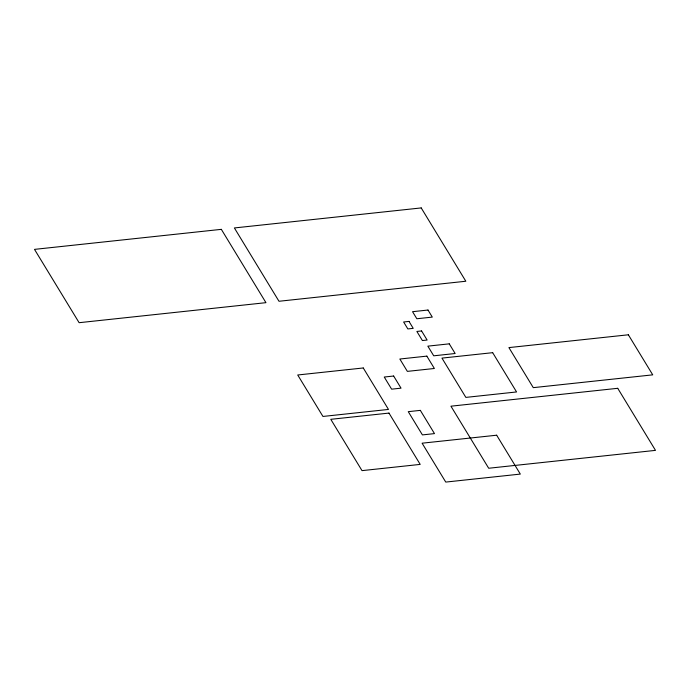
<?xml version="1.0" encoding="UTF-8"?>
<svg xmlns="http://www.w3.org/2000/svg" width="690" height="690" viewBox="0 0 690 690"><rect width="100%" height="100%" fill="white"/><g stroke="black" fill="none" stroke-linecap="round" stroke-linejoin="round"><path stroke-width="1.03" d="M221.335 229.347L34.5 249.375L79.117 322.696L265.952 302.669L221.335 229.347M421.211 207.923L234.376 227.95L278.984 301.271L465.828 281.244L421.211 207.923M427.998 310.034L412.542 311.69L416.846 318.754L432.294 317.098L427.998 310.034M409.006 321.411L403.624 321.988L407.85 328.932L413.224 328.354L409.006 321.411M421.59 330.95L416.872 331.45L422.401 340.55L427.127 340.041L421.59 330.95M449.259 343.844L427.843 346.147L433.725 355.816L455.15 353.513L449.259 343.844M426.851 356.126L399.846 359.024L407.359 371.375L434.372 368.486L426.851 356.126M628.357 334.788L508.909 347.596L533.284 387.651L652.731 374.851L628.357 334.788M492.669 352.676L441.954 358.11L465.854 397.397L516.568 391.954L492.669 352.676M363.259 367.968L297.718 374.989L322.946 416.45L388.479 409.429L363.259 367.968M393.645 376.024L384.244 377.033L391.627 389.169L401.028 388.16L393.645 376.024M617.731 388.306L450.932 406.186L488.693 468.251L655.5 450.372L617.731 388.306M388.979 413.086L330.786 419.322L362.009 470.632L420.201 464.396L388.979 413.086M420.339 410.369L408.264 411.663L422.409 434.907L434.484 433.613L420.339 410.369M496.662 435.209L422.099 443.196L445.757 482.077L520.32 474.09L496.662 435.209"/></g></svg>
